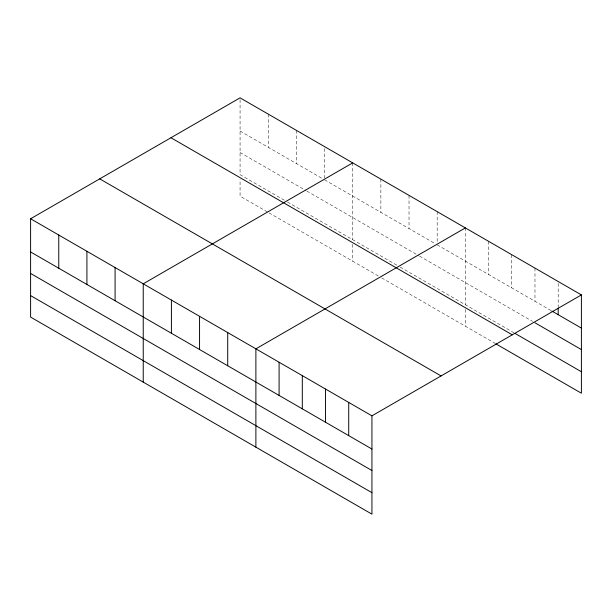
<?xml version="1.0" encoding="UTF-8"?>
<svg xmlns="http://www.w3.org/2000/svg" width="612" height="612" viewBox="0 0 612 612"><rect width="100%" height="100%" fill="white"/><g stroke="black" fill="none" stroke-linecap="round" stroke-linejoin="round"><path stroke-width="0.46" stroke-dasharray="3.06 2.29" d="M240.065 131.029L322.134 178.413M324.544 179.806L435.576 243.905M437.182 244.838L550.984 310.536M240.065 152.518L306.038 190.615M306.841 191.074L418.677 255.648M419.488 256.107L532.578 321.399M284.32 200.216L240.065 174.665L240.065 97.844M287.533 202.075L396.959 265.248M400.172 267.107L514.172 332.92M267.421 211.951L240.065 196.161L240.065 179.339M269.028 212.877L380.06 276.984M381.674 277.909L494.963 343.317M558.19 283.402L558.19 307.109M534.98 268.11L534.98 301.295M511.77 254.707L511.77 287.892M488.56 241.304L488.56 274.497M465.349 227.909L465.349 304.73M465.349 309.404L465.349 326.219M437.182 211.645L437.182 242.941M409.023 195.389L409.023 228.574M380.863 179.132L380.863 212.318M352.703 162.876L352.703 239.697M352.703 244.372L352.703 261.194M324.544 148.509L324.544 177.908M296.384 130.356L296.384 163.542M268.224 114.1L268.224 147.285"/><path stroke-width="0.92" d="M371.935 470.521L371.935 415.839L30.6 218.775L30.6 317.093L371.935 514.157L371.935 470.521L30.6 273.457M30.6 218.775L240.065 97.844L581.4 294.908L581.4 393.225L495.758 343.783M352.703 162.876L143.239 283.807L143.239 382.125M465.349 227.909L255.885 348.84L255.885 447.158M371.935 415.839L581.4 294.908M551.787 311.003L581.4 328.101M534.98 322.792L581.4 349.59M514.967 333.379L581.4 371.736M170.939 137.746L512.275 334.818M99.725 178.865L441.061 375.936M30.6 251.96L371.935 449.032M30.6 295.596L371.935 492.668M558.19 308.058L558.19 314.698M348.725 402.444L348.725 435.629M325.515 389.041L325.515 422.226M302.305 375.638L302.305 408.831M279.095 362.243L279.095 395.428M227.718 332.584L227.718 365.769M199.558 316.32L199.558 349.513M171.398 300.064L171.398 333.249M115.079 267.551L115.079 300.737M86.919 251.287L86.919 284.481M58.76 235.031L58.76 268.217"/></g></svg>
